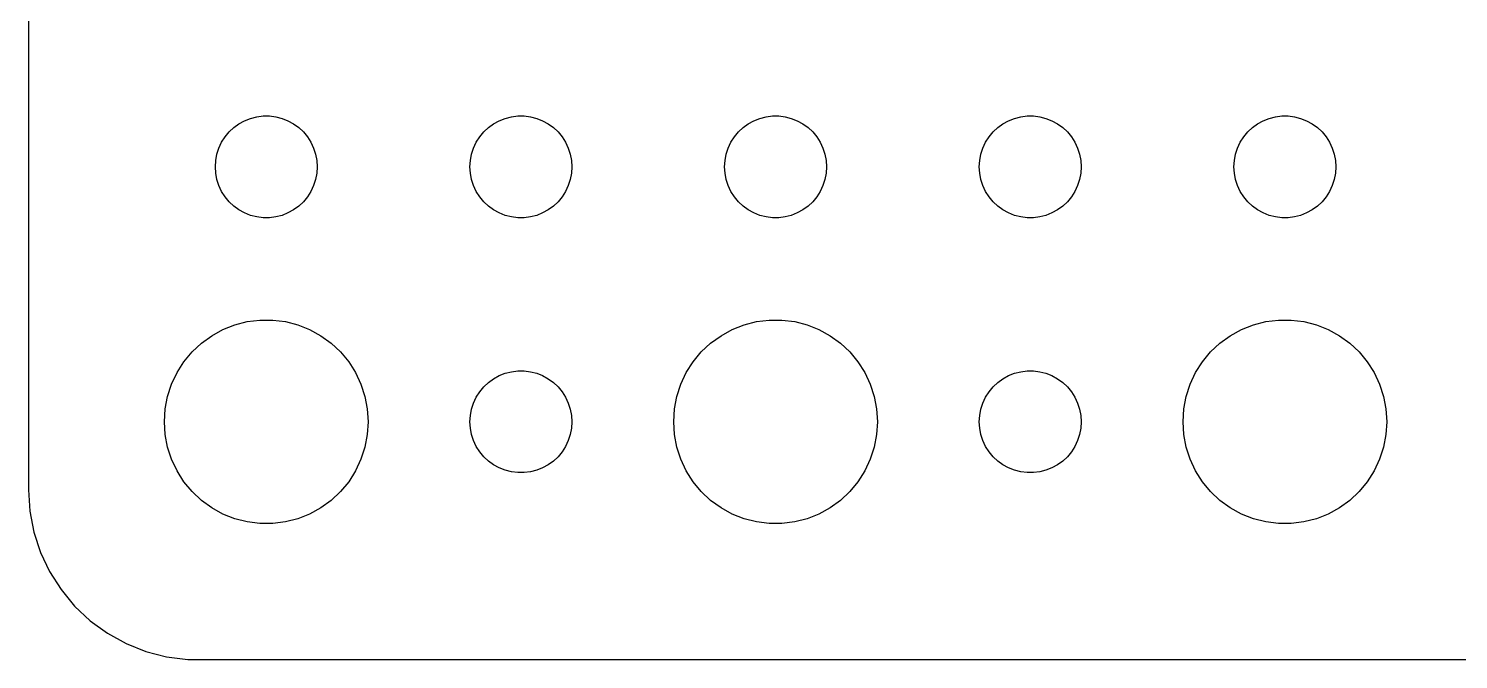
# Model space of a CAD drawing. Header units: metres. Extents: x -44 to 44, y 248 to 508.
# Drawn here: x -44.5 to -2.39, y 410.01 to 428.57 of the extents above; entities that cross this region are included whole.
import ezdxf

# ---------------------------------------------------------------- set-up
doc = ezdxf.new("R2010")
doc.units = ezdxf.units.M

msp = doc.modelspace()

# ---------------------------------------------------------------- linework, layer by layer
for p, q in [((-44.5, 449), (-44.5, 415)), ((-38.4561, 425.656), (-38.3037, 425.766)), ((-38.3037, 425.766), (-38.1387, 425.857)), ((-38.1387, 425.857), (-37.9635, 425.927)), ((-37.9635, 425.927), (-37.7811, 425.973)), ((-37.7811, 425.973), (-37.5942, 425.997)), ((-37.5942, 425.997), (-37.4058, 425.997)), ((-37.4058, 425.997), (-37.2189, 425.973)), ((-37.2189, 425.973), (-37.0365, 425.927)), ((-37.0365, 425.927), (-36.8613, 425.857)), ((-36.8613, 425.857), (-36.6963, 425.766)), ((-36.6963, 425.766), (-36.5439, 425.656)), ((-30.9561, 425.656), (-30.8037, 425.766)), ((-30.8037, 425.766), (-30.6387, 425.857)), ((-30.6387, 425.857), (-30.4635, 425.927)), ((-30.4635, 425.927), (-30.2811, 425.973)), ((-30.2811, 425.973), (-30.0942, 425.997)), ((-30.0942, 425.997), (-29.9058, 425.997)), ((-29.9058, 425.997), (-29.7189, 425.973)), ((-29.7189, 425.973), (-29.5365, 425.927)), ((-29.5365, 425.927), (-29.3613, 425.857)), ((-29.3613, 425.857), (-29.1963, 425.766)), ((-29.1963, 425.766), (-29.0439, 425.656)), ((-23.4561, 425.656), (-23.3037, 425.766)), ((-23.3037, 425.766), (-23.1387, 425.857)), ((-23.1387, 425.857), (-22.9635, 425.927)), ((-22.9635, 425.927), (-22.7811, 425.973)), ((-22.7811, 425.973), (-22.5942, 425.997)), ((-22.5942, 425.997), (-22.4058, 425.997)), ((-22.4058, 425.997), (-22.2189, 425.973)), ((-22.2189, 425.973), (-22.0365, 425.927)), ((-22.0365, 425.927), (-21.8613, 425.857)), ((-21.8613, 425.857), (-21.6963, 425.766)), ((-21.6963, 425.766), (-21.5439, 425.656)), ((-15.9561, 425.656), (-15.8037, 425.766)), ((-15.8037, 425.766), (-15.6387, 425.857)), ((-15.6387, 425.857), (-15.4635, 425.927)), ((-15.4635, 425.927), (-15.2811, 425.973)), ((-15.2811, 425.973), (-15.0942, 425.997)), ((-15.0942, 425.997), (-14.9058, 425.997)), ((-14.9058, 425.997), (-14.7189, 425.973)), ((-14.7189, 425.973), (-14.5365, 425.927)), ((-14.5365, 425.927), (-14.3613, 425.857)), ((-14.3613, 425.857), (-14.1963, 425.766)), ((-14.1963, 425.766), (-14.0439, 425.656)), ((-8.45613, 425.656), (-8.30373, 425.766)), ((-8.30373, 425.766), (-8.13866, 425.857)), ((-8.13866, 425.857), (-7.96352, 425.927)), ((-7.96352, 425.927), (-7.78107, 425.973)), ((-7.78107, 425.973), (-7.59418, 425.997)), ((-7.59418, 425.997), (-7.40581, 425.997)), ((-7.40581, 425.997), (-7.21892, 425.973)), ((-7.21892, 425.973), (-7.03647, 425.927)), ((-7.03647, 425.927), (-6.86133, 425.857)), ((-6.86133, 425.857), (-6.69626, 425.766)), ((-6.69626, 425.766), (-6.54385, 425.656)), ((-38.8145, 425.223), (-38.7135, 425.382)), ((-38.7135, 425.382), (-38.5934, 425.527)), ((-38.5934, 425.527), (-38.4561, 425.656)), ((-36.5439, 425.656), (-36.4065, 425.527)), ((-36.4065, 425.527), (-36.2865, 425.382)), ((-36.2865, 425.382), (-36.1855, 425.223)), ((-31.3145, 425.223), (-31.2135, 425.382)), ((-31.2135, 425.382), (-31.0934, 425.527)), ((-31.0934, 425.527), (-30.9561, 425.656)), ((-29.0439, 425.656), (-28.9065, 425.527)), ((-28.9065, 425.527), (-28.7865, 425.382)), ((-28.7865, 425.382), (-28.6855, 425.223)), ((-23.8145, 425.223), (-23.7135, 425.382)), ((-23.7135, 425.382), (-23.5934, 425.527)), ((-23.5934, 425.527), (-23.4561, 425.656)), ((-21.5439, 425.656), (-21.4065, 425.527)), ((-21.4065, 425.527), (-21.2865, 425.382)), ((-21.2865, 425.382), (-21.1855, 425.223)), ((-16.3145, 425.223), (-16.2135, 425.382)), ((-16.2135, 425.382), (-16.0934, 425.527)), ((-16.0934, 425.527), (-15.9561, 425.656)), ((-14.0439, 425.656), (-13.9065, 425.527)), ((-13.9065, 425.527), (-13.7865, 425.382)), ((-13.7865, 425.382), (-13.6855, 425.223)), ((-8.81445, 425.223), (-8.71352, 425.382)), ((-8.71352, 425.382), (-8.59344, 425.527)), ((-8.59344, 425.527), (-8.45613, 425.656)), ((-6.54385, 425.656), (-6.40654, 425.527)), ((-6.40654, 425.527), (-6.28647, 425.382)), ((-6.28647, 425.382), (-6.18553, 425.223)), ((-38.9529, 424.873), (-38.8947, 425.052)), ((-38.8947, 425.052), (-38.8145, 425.223)), ((-36.1855, 425.223), (-36.1053, 425.052)), ((-36.1053, 425.052), (-36.0471, 424.873)), ((-31.4529, 424.873), (-31.3947, 425.052)), ((-31.3947, 425.052), (-31.3145, 425.223)), ((-28.6855, 425.223), (-28.6053, 425.052)), ((-28.6053, 425.052), (-28.5471, 424.873)), ((-23.9529, 424.873), (-23.8947, 425.052)), ((-23.8947, 425.052), (-23.8145, 425.223)), ((-21.1855, 425.223), (-21.1053, 425.052)), ((-21.1053, 425.052), (-21.0471, 424.873)), ((-16.4529, 424.873), (-16.3947, 425.052)), ((-16.3947, 425.052), (-16.3145, 425.223)), ((-13.6855, 425.223), (-13.6053, 425.052)), ((-13.6053, 425.052), (-13.5471, 424.873)), ((-8.95287, 424.873), (-8.89465, 425.052)), ((-8.89465, 425.052), (-8.81445, 425.223)), ((-6.18553, 425.223), (-6.10533, 425.052)), ((-6.10533, 425.052), (-6.04712, 424.873)), ((-39, 424.5), (-38.9882, 424.688)), ((-38.9882, 424.312), (-39, 424.5)), ((-38.9882, 424.688), (-38.9529, 424.873)), ((-36.0471, 424.873), (-36.0118, 424.688)), ((-36.0118, 424.688), (-36, 424.5)), ((-36, 424.5), (-36.0118, 424.312)), ((-31.5, 424.5), (-31.4882, 424.688)), ((-31.4882, 424.312), (-31.5, 424.5)), ((-31.4882, 424.688), (-31.4529, 424.873)), ((-28.5471, 424.873), (-28.5118, 424.688)), ((-28.5118, 424.688), (-28.5, 424.5)), ((-28.5, 424.5), (-28.5118, 424.312)), ((-24, 424.5), (-23.9882, 424.688)), ((-23.9882, 424.312), (-24, 424.5)), ((-23.9882, 424.688), (-23.9529, 424.873)), ((-21.0471, 424.873), (-21.0118, 424.688)), ((-21.0118, 424.688), (-21, 424.5)), ((-21, 424.5), (-21.0118, 424.312)), ((-16.5, 424.5), (-16.4882, 424.688)), ((-16.4882, 424.312), (-16.5, 424.5)), ((-16.4882, 424.688), (-16.4529, 424.873)), ((-13.5471, 424.873), (-13.5118, 424.688)), ((-13.5118, 424.688), (-13.5, 424.5)), ((-13.5, 424.5), (-13.5118, 424.312)), ((-9, 424.5), (-8.98816, 424.688)), ((-8.98816, 424.312), (-9, 424.5)), ((-8.98816, 424.688), (-8.95287, 424.873)), ((-6.04712, 424.873), (-6.01183, 424.688)), ((-6.01183, 424.688), (-6, 424.5)), ((-6, 424.5), (-6.01183, 424.312)), ((-38.9529, 424.127), (-38.9882, 424.312)), ((-38.8947, 423.948), (-38.9529, 424.127)), ((-36.0471, 424.127), (-36.1053, 423.948)), ((-36.0118, 424.312), (-36.0471, 424.127)), ((-31.4529, 424.127), (-31.4882, 424.312)), ((-31.3947, 423.948), (-31.4529, 424.127)), ((-28.5471, 424.127), (-28.6053, 423.948)), ((-28.5118, 424.312), (-28.5471, 424.127)), ((-23.9529, 424.127), (-23.9882, 424.312)), ((-23.8947, 423.948), (-23.9529, 424.127)), ((-21.0471, 424.127), (-21.1053, 423.948)), ((-21.0118, 424.312), (-21.0471, 424.127)), ((-16.4529, 424.127), (-16.4882, 424.312)), ((-16.3947, 423.948), (-16.4529, 424.127)), ((-13.5471, 424.127), (-13.6053, 423.948)), ((-13.5118, 424.312), (-13.5471, 424.127)), ((-8.95287, 424.127), (-8.98816, 424.312)), ((-8.89465, 423.948), (-8.95287, 424.127)), ((-6.04712, 424.127), (-6.10533, 423.948)), ((-6.01183, 424.312), (-6.04712, 424.127)), ((-38.8145, 423.777), (-38.8947, 423.948)), ((-38.7135, 423.618), (-38.8145, 423.777)), ((-36.1855, 423.777), (-36.2865, 423.618)), ((-36.1053, 423.948), (-36.1855, 423.777)), ((-31.3145, 423.777), (-31.3947, 423.948)), ((-31.2135, 423.618), (-31.3145, 423.777)), ((-28.6855, 423.777), (-28.7865, 423.618)), ((-28.6053, 423.948), (-28.6855, 423.777)), ((-23.8145, 423.777), (-23.8947, 423.948)), ((-23.7135, 423.618), (-23.8145, 423.777)), ((-21.1855, 423.777), (-21.2865, 423.618)), ((-21.1053, 423.948), (-21.1855, 423.777)), ((-16.3145, 423.777), (-16.3947, 423.948)), ((-16.2135, 423.618), (-16.3145, 423.777)), ((-13.6855, 423.777), (-13.7865, 423.618)), ((-13.6053, 423.948), (-13.6855, 423.777)), ((-8.81445, 423.777), (-8.89465, 423.948)), ((-8.71352, 423.618), (-8.81445, 423.777)), ((-6.18553, 423.777), (-6.28647, 423.618)), ((-6.10533, 423.948), (-6.18553, 423.777)), ((-38.5934, 423.473), (-38.7135, 423.618)), ((-38.4561, 423.344), (-38.5934, 423.473)), ((-38.3037, 423.234), (-38.4561, 423.344)), ((-38.1387, 423.143), (-38.3037, 423.234)), ((-36.6963, 423.234), (-36.8613, 423.143)), ((-36.5439, 423.344), (-36.6963, 423.234)), ((-36.4065, 423.473), (-36.5439, 423.344)), ((-36.2865, 423.618), (-36.4065, 423.473)), ((-31.0934, 423.473), (-31.2135, 423.618)), ((-30.9561, 423.344), (-31.0934, 423.473)), ((-30.8037, 423.234), (-30.9561, 423.344)), ((-30.6387, 423.143), (-30.8037, 423.234)), ((-29.1963, 423.234), (-29.3613, 423.143)), ((-29.0439, 423.344), (-29.1963, 423.234)), ((-28.9065, 423.473), (-29.0439, 423.344)), ((-28.7865, 423.618), (-28.9065, 423.473)), ((-23.5934, 423.473), (-23.7135, 423.618)), ((-23.4561, 423.344), (-23.5934, 423.473)), ((-23.3037, 423.234), (-23.4561, 423.344)), ((-23.1387, 423.143), (-23.3037, 423.234)), ((-21.6963, 423.234), (-21.8613, 423.143)), ((-21.5439, 423.344), (-21.6963, 423.234)), ((-21.4065, 423.473), (-21.5439, 423.344)), ((-21.2865, 423.618), (-21.4065, 423.473)), ((-16.0934, 423.473), (-16.2135, 423.618)), ((-15.9561, 423.344), (-16.0934, 423.473)), ((-15.8037, 423.234), (-15.9561, 423.344)), ((-15.6387, 423.143), (-15.8037, 423.234)), ((-14.1963, 423.234), (-14.3613, 423.143)), ((-14.0439, 423.344), (-14.1963, 423.234)), ((-13.9065, 423.473), (-14.0439, 423.344)), ((-13.7865, 423.618), (-13.9065, 423.473)), ((-8.59344, 423.473), (-8.71352, 423.618)), ((-8.45613, 423.344), (-8.59344, 423.473)), ((-8.30373, 423.234), (-8.45613, 423.344)), ((-8.13866, 423.143), (-8.30373, 423.234)), ((-6.69626, 423.234), (-6.86133, 423.143)), ((-6.54385, 423.344), (-6.69626, 423.234)), ((-6.40654, 423.473), (-6.54385, 423.344)), ((-6.28647, 423.618), (-6.40654, 423.473)), ((-37.9635, 423.073), (-38.1387, 423.143)), ((-37.7811, 423.027), (-37.9635, 423.073)), ((-37.5942, 423.003), (-37.7811, 423.027)), ((-37.4058, 423.003), (-37.5942, 423.003)), ((-37.2189, 423.027), (-37.4058, 423.003)), ((-37.0365, 423.073), (-37.2189, 423.027)), ((-36.8613, 423.143), (-37.0365, 423.073)), ((-30.4635, 423.073), (-30.6387, 423.143)), ((-30.2811, 423.027), (-30.4635, 423.073)), ((-30.0942, 423.003), (-30.2811, 423.027)), ((-29.9058, 423.003), (-30.0942, 423.003)), ((-29.7189, 423.027), (-29.9058, 423.003)), ((-29.5365, 423.073), (-29.7189, 423.027)), ((-29.3613, 423.143), (-29.5365, 423.073)), ((-22.9635, 423.073), (-23.1387, 423.143)), ((-22.7811, 423.027), (-22.9635, 423.073)), ((-22.5942, 423.003), (-22.7811, 423.027)), ((-22.4058, 423.003), (-22.5942, 423.003)), ((-22.2189, 423.027), (-22.4058, 423.003)), ((-22.0365, 423.073), (-22.2189, 423.027)), ((-21.8613, 423.143), (-22.0365, 423.073)), ((-15.4635, 423.073), (-15.6387, 423.143)), ((-15.2811, 423.027), (-15.4635, 423.073)), ((-15.0942, 423.003), (-15.2811, 423.027)), ((-14.9058, 423.003), (-15.0942, 423.003)), ((-14.7189, 423.027), (-14.9058, 423.003)), ((-14.5365, 423.073), (-14.7189, 423.027)), ((-14.3613, 423.143), (-14.5365, 423.073)), ((-7.96352, 423.073), (-8.13866, 423.143)), ((-7.78107, 423.027), (-7.96352, 423.073)), ((-7.59418, 423.003), (-7.78107, 423.027)), ((-7.40581, 423.003), (-7.59418, 423.003)), ((-7.21892, 423.027), (-7.40581, 423.003)), ((-7.03647, 423.073), (-7.21892, 423.027)), ((-6.86133, 423.143), (-7.03647, 423.073)), ((-38.7773, 419.714), (-38.427, 419.853)), ((-38.427, 419.853), (-38.0621, 419.947)), ((-38.0621, 419.947), (-37.6884, 419.994)), ((-37.6884, 419.994), (-37.3116, 419.994)), ((-37.3116, 419.994), (-36.9379, 419.947)), ((-36.9379, 419.947), (-36.5729, 419.853)), ((-36.5729, 419.853), (-36.2227, 419.714)), ((-23.7773, 419.714), (-23.427, 419.853)), ((-23.427, 419.853), (-23.0621, 419.947)), ((-23.0621, 419.947), (-22.6884, 419.994)), ((-22.6884, 419.994), (-22.3116, 419.994)), ((-22.3116, 419.994), (-21.9379, 419.947)), ((-21.9379, 419.947), (-21.5729, 419.853)), ((-21.5729, 419.853), (-21.2227, 419.714)), ((-8.77733, 419.714), (-8.42705, 419.853)), ((-8.42705, 419.853), (-8.06213, 419.947)), ((-8.06213, 419.947), (-7.68837, 419.994)), ((-7.68837, 419.994), (-7.31161, 419.994)), ((-7.31161, 419.994), (-6.93785, 419.947)), ((-6.93785, 419.947), (-6.57294, 419.853)), ((-6.57294, 419.853), (-6.22266, 419.714)), ((-39.4123, 419.312), (-39.1075, 419.533)), ((-39.1075, 419.533), (-38.7773, 419.714)), ((-36.2227, 419.714), (-35.8925, 419.533)), ((-35.8925, 419.533), (-35.5877, 419.312)), ((-24.4123, 419.312), (-24.1075, 419.533)), ((-24.1075, 419.533), (-23.7773, 419.714)), ((-21.2227, 419.714), (-20.8925, 419.533)), ((-20.8925, 419.533), (-20.5877, 419.312)), ((-9.41226, 419.312), (-9.10747, 419.533)), ((-9.10747, 419.533), (-8.77733, 419.714)), ((-6.22266, 419.714), (-5.89252, 419.533)), ((-5.89252, 419.533), (-5.58772, 419.312)), ((-39.927, 418.763), (-39.6869, 419.054)), ((-39.6869, 419.054), (-39.4123, 419.312)), ((-35.5877, 419.312), (-35.3131, 419.054)), ((-35.3131, 419.054), (-35.0729, 418.763)), ((-24.927, 418.763), (-24.6869, 419.054)), ((-24.6869, 419.054), (-24.4123, 419.312)), ((-20.5877, 419.312), (-20.3131, 419.054)), ((-20.3131, 419.054), (-20.0729, 418.763)), ((-9.92705, 418.763), (-9.6869, 419.054)), ((-9.6869, 419.054), (-9.41226, 419.312)), ((-5.58772, 419.312), (-5.31308, 419.054)), ((-5.31308, 419.054), (-5.07294, 418.763)), ((-40.1289, 418.445), (-39.927, 418.763)), ((-35.0729, 418.763), (-34.8711, 418.445)), ((-25.1289, 418.445), (-24.927, 418.763)), ((-20.0729, 418.763), (-19.8711, 418.445)), ((-10.1289, 418.445), (-9.92705, 418.763)), ((-5.07294, 418.763), (-4.87108, 418.445)), ((-40.2893, 418.104), (-40.1289, 418.445)), ((-34.8711, 418.445), (-34.7107, 418.104)), ((-31.0934, 418.027), (-30.9561, 418.156)), ((-30.9561, 418.156), (-30.8037, 418.266)), ((-30.8037, 418.266), (-30.6387, 418.357)), ((-30.6387, 418.357), (-30.4635, 418.427)), ((-30.4635, 418.427), (-30.2811, 418.473)), ((-30.2811, 418.473), (-30.0942, 418.497)), ((-30.0942, 418.497), (-29.9058, 418.497)), ((-29.9058, 418.497), (-29.7189, 418.473)), ((-29.7189, 418.473), (-29.5365, 418.427)), ((-29.5365, 418.427), (-29.3613, 418.357)), ((-29.3613, 418.357), (-29.1963, 418.266)), ((-29.1963, 418.266), (-29.0439, 418.156)), ((-29.0439, 418.156), (-28.9065, 418.027)), ((-25.2893, 418.104), (-25.1289, 418.445)), ((-19.8711, 418.445), (-19.7107, 418.104)), ((-16.0934, 418.027), (-15.9561, 418.156)), ((-15.9561, 418.156), (-15.8037, 418.266)), ((-15.8037, 418.266), (-15.6387, 418.357)), ((-15.6387, 418.357), (-15.4635, 418.427)), ((-15.4635, 418.427), (-15.2811, 418.473)), ((-15.2811, 418.473), (-15.0942, 418.497)), ((-15.0942, 418.497), (-14.9058, 418.497)), ((-14.9058, 418.497), (-14.7189, 418.473)), ((-14.7189, 418.473), (-14.5365, 418.427)), ((-14.5365, 418.427), (-14.3613, 418.357)), ((-14.3613, 418.357), (-14.1963, 418.266)), ((-14.1963, 418.266), (-14.0439, 418.156)), ((-14.0439, 418.156), (-13.9065, 418.027)), ((-10.2893, 418.104), (-10.1289, 418.445)), ((-4.87108, 418.445), (-4.71066, 418.104)), ((-40.4763, 417.376), (-40.4057, 417.746)), ((-40.4057, 417.746), (-40.2893, 418.104)), ((-34.7107, 418.104), (-34.5942, 417.746)), ((-34.5942, 417.746), (-34.5237, 417.376)), ((-31.3145, 417.723), (-31.2135, 417.882)), ((-31.2135, 417.882), (-31.0934, 418.027)), ((-28.9065, 418.027), (-28.7865, 417.882)), ((-28.7865, 417.882), (-28.6855, 417.723)), ((-25.4763, 417.376), (-25.4057, 417.746)), ((-25.4057, 417.746), (-25.2893, 418.104)), ((-19.7107, 418.104), (-19.5942, 417.746)), ((-19.5942, 417.746), (-19.5237, 417.376)), ((-16.3145, 417.723), (-16.2135, 417.882)), ((-16.2135, 417.882), (-16.0934, 418.027)), ((-13.9065, 418.027), (-13.7865, 417.882)), ((-13.7865, 417.882), (-13.6855, 417.723)), ((-10.4763, 417.376), (-10.4057, 417.746)), ((-10.4057, 417.746), (-10.2893, 418.104)), ((-4.71066, 418.104), (-4.59424, 417.746)), ((-4.59424, 417.746), (-4.52365, 417.376)), ((-40.5, 417), (-40.4763, 417.376)), ((-34.5237, 417.376), (-34.5, 417)), ((-31.4882, 417.188), (-31.4529, 417.373)), ((-31.4529, 417.373), (-31.3947, 417.552)), ((-31.3947, 417.552), (-31.3145, 417.723)), ((-28.6855, 417.723), (-28.6053, 417.552)), ((-28.6053, 417.552), (-28.5471, 417.373)), ((-28.5471, 417.373), (-28.5118, 417.188)), ((-25.5, 417), (-25.4763, 417.376)), ((-19.5237, 417.376), (-19.5, 417)), ((-16.4882, 417.188), (-16.4529, 417.373)), ((-16.4529, 417.373), (-16.3947, 417.552)), ((-16.3947, 417.552), (-16.3145, 417.723)), ((-13.6855, 417.723), (-13.6053, 417.552)), ((-13.6053, 417.552), (-13.5471, 417.373)), ((-13.5471, 417.373), (-13.5118, 417.188)), ((-10.5, 417), (-10.4763, 417.376)), ((-4.52365, 417.376), (-4.5, 417)), ((-40.4763, 416.624), (-40.5, 417)), ((-34.5, 417), (-34.5237, 416.624)), ((-31.5, 417), (-31.4882, 417.188)), ((-31.4882, 416.812), (-31.5, 417)), ((-28.5118, 417.188), (-28.5, 417)), ((-28.5, 417), (-28.5118, 416.812)), ((-25.4763, 416.624), (-25.5, 417)), ((-19.5, 417), (-19.5237, 416.624)), ((-16.5, 417), (-16.4882, 417.188)), ((-16.4882, 416.812), (-16.5, 417)), ((-13.5118, 417.188), (-13.5, 417)), ((-13.5, 417), (-13.5118, 416.812)), ((-10.4763, 416.624), (-10.5, 417)), ((-4.5, 417), (-4.52365, 416.624)), ((-40.4057, 416.254), (-40.4763, 416.624)), ((-34.5237, 416.624), (-34.5942, 416.254)), ((-31.4529, 416.627), (-31.4882, 416.812)), ((-31.3947, 416.448), (-31.4529, 416.627)), ((-28.5471, 416.627), (-28.6053, 416.448)), ((-28.5118, 416.812), (-28.5471, 416.627)), ((-25.4057, 416.254), (-25.4763, 416.624)), ((-19.5237, 416.624), (-19.5942, 416.254)), ((-16.4529, 416.627), (-16.4882, 416.812)), ((-16.3947, 416.448), (-16.4529, 416.627)), ((-13.5471, 416.627), (-13.6053, 416.448)), ((-13.5118, 416.812), (-13.5471, 416.627)), ((-10.4057, 416.254), (-10.4763, 416.624)), ((-4.52365, 416.624), (-4.59424, 416.254)), ((-40.2893, 415.896), (-40.4057, 416.254)), ((-34.5942, 416.254), (-34.7107, 415.896)), ((-31.3145, 416.277), (-31.3947, 416.448)), ((-31.2135, 416.118), (-31.3145, 416.277)), ((-31.0934, 415.973), (-31.2135, 416.118)), ((-28.7865, 416.118), (-28.9065, 415.973)), ((-28.6855, 416.277), (-28.7865, 416.118)), ((-28.6053, 416.448), (-28.6855, 416.277)), ((-25.2893, 415.896), (-25.4057, 416.254)), ((-19.5942, 416.254), (-19.7107, 415.896)), ((-16.3145, 416.277), (-16.3947, 416.448)), ((-16.2135, 416.118), (-16.3145, 416.277)), ((-16.0934, 415.973), (-16.2135, 416.118)), ((-13.7865, 416.118), (-13.9065, 415.973)), ((-13.6855, 416.277), (-13.7865, 416.118)), ((-13.6053, 416.448), (-13.6855, 416.277)), ((-10.2893, 415.896), (-10.4057, 416.254)), ((-4.59424, 416.254), (-4.71066, 415.896)), ((-40.1289, 415.555), (-40.2893, 415.896)), ((-34.7107, 415.896), (-34.8711, 415.555)), ((-30.9561, 415.844), (-31.0934, 415.973)), ((-30.8037, 415.734), (-30.9561, 415.844)), ((-30.6387, 415.643), (-30.8037, 415.734)), ((-30.4635, 415.573), (-30.6387, 415.643)), ((-29.3613, 415.643), (-29.5365, 415.573)), ((-29.1963, 415.734), (-29.3613, 415.643)), ((-29.0439, 415.844), (-29.1963, 415.734)), ((-28.9065, 415.973), (-29.0439, 415.844)), ((-25.1289, 415.555), (-25.2893, 415.896)), ((-19.7107, 415.896), (-19.8711, 415.555)), ((-15.9561, 415.844), (-16.0934, 415.973)), ((-15.8037, 415.734), (-15.9561, 415.844)), ((-15.6387, 415.643), (-15.8037, 415.734)), ((-15.4635, 415.573), (-15.6387, 415.643)), ((-14.3613, 415.643), (-14.5365, 415.573)), ((-14.1963, 415.734), (-14.3613, 415.643)), ((-14.0439, 415.844), (-14.1963, 415.734)), ((-13.9065, 415.973), (-14.0439, 415.844)), ((-10.1289, 415.555), (-10.2893, 415.896)), ((-4.71066, 415.896), (-4.87108, 415.555)), ((-39.927, 415.237), (-40.1289, 415.555)), ((-39.6869, 414.946), (-39.927, 415.237)), ((-35.0729, 415.237), (-35.3131, 414.946)), ((-34.8711, 415.555), (-35.0729, 415.237)), ((-30.2811, 415.527), (-30.4635, 415.573)), ((-30.0942, 415.503), (-30.2811, 415.527)), ((-29.9058, 415.503), (-30.0942, 415.503)), ((-29.7189, 415.527), (-29.9058, 415.503)), ((-29.5365, 415.573), (-29.7189, 415.527)), ((-24.927, 415.237), (-25.1289, 415.555)), ((-24.6869, 414.946), (-24.927, 415.237)), ((-20.0729, 415.237), (-20.3131, 414.946)), ((-19.8711, 415.555), (-20.0729, 415.237)), ((-15.2811, 415.527), (-15.4635, 415.573)), ((-15.0942, 415.503), (-15.2811, 415.527)), ((-14.9058, 415.503), (-15.0942, 415.503)), ((-14.7189, 415.527), (-14.9058, 415.503)), ((-14.5365, 415.573), (-14.7189, 415.527)), ((-9.92705, 415.237), (-10.1289, 415.555)), ((-9.6869, 414.946), (-9.92705, 415.237)), ((-5.07294, 415.237), (-5.31308, 414.946)), ((-4.87108, 415.555), (-5.07294, 415.237)), ((-44.5, 415), (-44.4606, 414.373)), ((-39.4123, 414.688), (-39.6869, 414.946)), ((-35.3131, 414.946), (-35.5877, 414.688)), ((-24.4123, 414.688), (-24.6869, 414.946)), ((-20.3131, 414.946), (-20.5877, 414.688)), ((-9.41226, 414.688), (-9.6869, 414.946)), ((-5.31308, 414.946), (-5.58772, 414.688)), ((-44.4606, 414.373), (-44.3429, 413.757)), ((-39.1075, 414.467), (-39.4123, 414.688)), ((-38.7773, 414.286), (-39.1075, 414.467)), ((-35.8925, 414.467), (-36.2227, 414.286)), ((-35.5877, 414.688), (-35.8925, 414.467)), ((-24.1075, 414.467), (-24.4123, 414.688)), ((-23.7773, 414.286), (-24.1075, 414.467)), ((-20.8925, 414.467), (-21.2227, 414.286)), ((-20.5877, 414.688), (-20.8925, 414.467)), ((-9.10747, 414.467), (-9.41226, 414.688)), ((-8.77733, 414.286), (-9.10747, 414.467)), ((-5.89252, 414.467), (-6.22266, 414.286)), ((-5.58772, 414.688), (-5.89252, 414.467)), ((-38.427, 414.147), (-38.7773, 414.286)), ((-38.0621, 414.053), (-38.427, 414.147)), ((-37.6884, 414.006), (-38.0621, 414.053)), ((-37.3116, 414.006), (-37.6884, 414.006)), ((-36.9379, 414.053), (-37.3116, 414.006)), ((-36.5729, 414.147), (-36.9379, 414.053)), ((-36.2227, 414.286), (-36.5729, 414.147)), ((-23.427, 414.147), (-23.7773, 414.286)), ((-23.0621, 414.053), (-23.427, 414.147)), ((-22.6884, 414.006), (-23.0621, 414.053)), ((-22.3116, 414.006), (-22.6884, 414.006)), ((-21.9379, 414.053), (-22.3116, 414.006)), ((-21.5729, 414.147), (-21.9379, 414.053)), ((-21.2227, 414.286), (-21.5729, 414.147)), ((-8.42705, 414.147), (-8.77733, 414.286)), ((-8.06213, 414.053), (-8.42705, 414.147)), ((-7.68837, 414.006), (-8.06213, 414.053)), ((-7.31161, 414.006), (-7.68837, 414.006)), ((-6.93785, 414.053), (-7.31161, 414.006)), ((-6.57294, 414.147), (-6.93785, 414.053)), ((-6.22266, 414.286), (-6.57294, 414.147)), ((-44.3429, 413.757), (-44.1489, 413.159)), ((-44.1489, 413.159), (-43.8815, 412.591)), ((-43.8815, 412.591), (-43.5451, 412.061)), ((-43.5451, 412.061), (-43.1448, 411.577)), ((-43.1448, 411.577), (-42.6871, 411.147)), ((-42.6871, 411.147), (-42.1791, 410.778)), ((-42.1791, 410.778), (-41.6289, 410.476)), ((-41.6289, 410.476), (-41.0451, 410.245)), ((-41.0451, 410.245), (-40.4369, 410.089)), ((-40.4369, 410.089), (-39.8139, 410.01)), ((-39.8139, 410.01), (39.8139, 410.01))]:
    msp.add_line(p, q)

doc.saveas('drawing.dxf')
